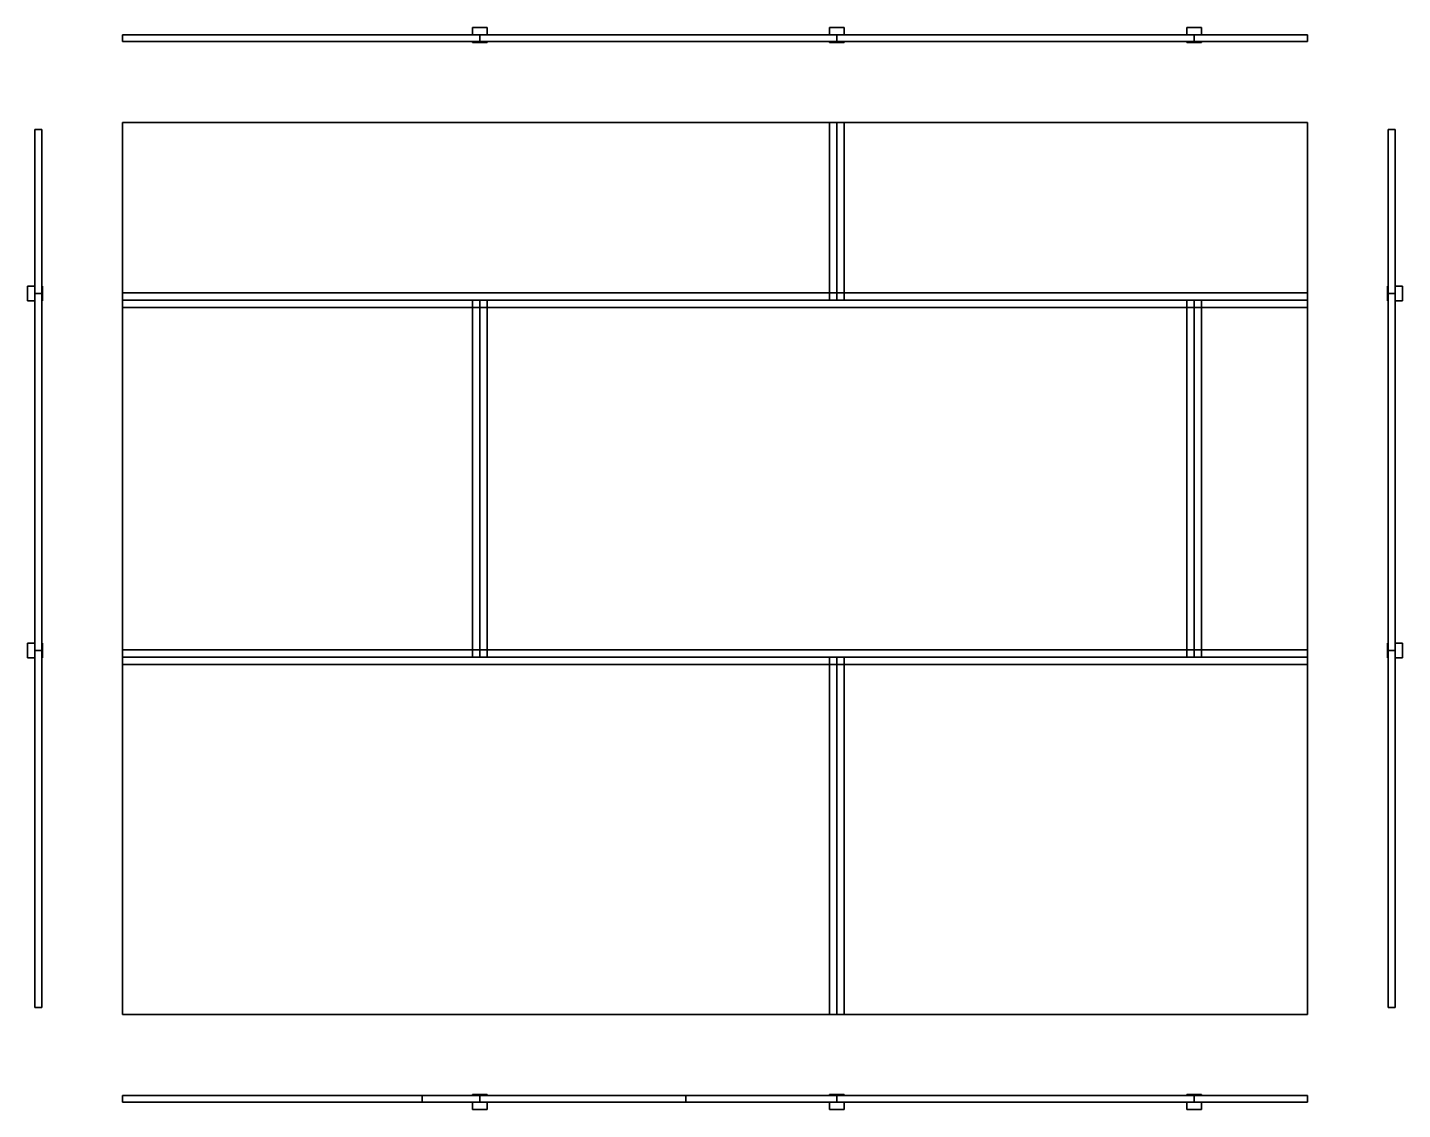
# Model space of a CAD drawing. Header units: millimetres. Extents: x -348 to 4348, y -348 to 3348.
import ezdxf

# ---------------------------------------------------------------- set-up
doc = ezdxf.new("R2010")
doc.units = ezdxf.units.MM
for name, color, linetype in [('FLAT', 8, 'Continuous'), ('HAT', 30, 'Continuous'), ('PANEL_CEILING', 4, 'Continuous'), ('PANEL_EAST', 2, 'Continuous'), ('PANEL_FLOOR', 3, 'Continuous'), ('PANEL_NORTH', 5, 'Continuous'), ('PANEL_SOUTH', 6, 'Continuous'), ('PANEL_WEST', 1, 'Continuous')]:
    doc.layers.add(name, color=color, linetype=linetype)

msp = doc.modelspace()

# ---------------------------------------------------------------- meshes
at = {"layer": 'FLAT'}
mesh = msp.add_polyface(dxfattribs=at)
corners = [(1171.6, 3297), (1171.6, 3300), (1221.6, 3300), (1221.6, 3297), (1171.6, 3297, 2400), (1221.6, 3297, 2400), (1221.6, 3300, 2400), (1171.6, 3300, 2400)]
mesh.append_faces([[corners[k] for k in face] for face in [(0, 1, 2, 3), (4, 5, 6, 7), (0, 3, 5, 4), (2, 1, 7, 6), (3, 2, 6, 5), (1, 0, 4, 7)]])
mesh = msp.add_polyface(dxfattribs=at)
corners = [(2391.6, 3297), (2391.6, 3300), (2441.6, 3300), (2441.6, 3297), (2391.6, 3297, 2400), (2441.6, 3297, 2400), (2441.6, 3300, 2400), (2391.6, 3300, 2400)]
mesh.append_faces([[corners[k] for k in face] for face in [(0, 1, 2, 3), (4, 5, 6, 7), (0, 3, 5, 4), (2, 1, 7, 6), (3, 2, 6, 5), (1, 0, 4, 7)]])
mesh = msp.add_polyface(dxfattribs=at)
corners = [(3611.6, 3297), (3611.6, 3300), (3661.6, 3300), (3661.6, 3297), (3611.6, 3297, 2400), (3661.6, 3297, 2400), (3661.6, 3300, 2400), (3611.6, 3300, 2400)]
mesh.append_faces([[corners[k] for k in face] for face in [(0, 1, 2, 3), (4, 5, 6, 7), (0, 3, 5, 4), (2, 1, 7, 6), (3, 2, 6, 5), (1, 0, 4, 7)]])
mesh = msp.add_polyface(dxfattribs=at)
corners = [(2391.6, 2416.6, -300), (2391.6, 3023.4, -300), (2441.6, 3023.4, -300), (2441.6, 2416.6, -300), (2391.6, 2416.6, -297), (2441.6, 2416.6, -297), (2441.6, 3023.4, -297), (2391.6, 3023.4, -297)]
mesh.append_faces([[corners[k] for k in face] for face in [(0, 1, 2, 3), (4, 5, 6, 7), (0, 3, 5, 4), (2, 1, 7, 6), (3, 2, 6, 5), (1, 0, 4, 7)]])
mesh = msp.add_polyface(dxfattribs=at)
corners = [(2391.6, 2416.6, 2697), (2391.6, 3023.4, 2697), (2441.6, 3023.4, 2697), (2441.6, 2416.6, 2697), (2391.6, 2416.6, 2700), (2441.6, 2416.6, 2700), (2441.6, 3023.4, 2700), (2391.6, 3023.4, 2700)]
mesh.append_faces([[corners[k] for k in face] for face in [(0, 1, 2, 3), (4, 5, 6, 7), (0, 3, 5, 4), (2, 1, 7, 6), (3, 2, 6, 5), (1, 0, 4, 7)]])
mesh = msp.add_polyface(dxfattribs=at)
corners = [(-300, 2415), (-300, 2465), (-297, 2465), (-297, 2415), (-300, 2415, 2400), (-297, 2415, 2400), (-297, 2465, 2400), (-300, 2465, 2400)]
mesh.append_faces([[corners[k] for k in face] for face in [(0, 1, 2, 3), (4, 5, 6, 7), (0, 3, 5, 4), (2, 1, 7, 6), (3, 2, 6, 5), (1, 0, 4, 7)]])
mesh = msp.add_polyface(dxfattribs=at)
corners = [(4297, 2415), (4297, 2465), (4300, 2465), (4300, 2415), (4297, 2415, 2400), (4300, 2415, 2400), (4300, 2465, 2400), (4297, 2465, 2400)]
mesh.append_faces([[corners[k] for k in face] for face in [(0, 1, 2, 3), (4, 5, 6, 7), (0, 3, 5, 4), (2, 1, 7, 6), (3, 2, 6, 5), (1, 0, 4, 7)]])
mesh = msp.add_polyface(dxfattribs=at)
corners = [(-23.4, 2391.6, -300), (-23.4, 2441.6, -300), (4023.4, 2441.6, -300), (4023.4, 2391.6, -300), (-23.4, 2391.6, -297), (4023.4, 2391.6, -297), (4023.4, 2441.6, -297), (-23.4, 2441.6, -297)]
mesh.append_faces([[corners[k] for k in face] for face in [(0, 1, 2, 3), (4, 5, 6, 7), (0, 3, 5, 4), (2, 1, 7, 6), (3, 2, 6, 5), (1, 0, 4, 7)]])
mesh = msp.add_polyface(dxfattribs=at)
corners = [(-23.4, 2391.6, 2697), (-23.4, 2441.6, 2697), (4023.4, 2441.6, 2697), (4023.4, 2391.6, 2697), (-23.4, 2391.6, 2700), (4023.4, 2391.6, 2700), (4023.4, 2441.6, 2700), (-23.4, 2441.6, 2700)]
mesh.append_faces([[corners[k] for k in face] for face in [(0, 1, 2, 3), (4, 5, 6, 7), (0, 3, 5, 4), (2, 1, 7, 6), (3, 2, 6, 5), (1, 0, 4, 7)]])
mesh = msp.add_polyface(dxfattribs=at)
corners = [(1171.6, 1196.6, -300), (1171.6, 2416.6, -300), (1221.6, 2416.6, -300), (1221.6, 1196.6, -300), (1171.6, 1196.6, -297), (1221.6, 1196.6, -297), (1221.6, 2416.6, -297), (1171.6, 2416.6, -297)]
mesh.append_faces([[corners[k] for k in face] for face in [(0, 1, 2, 3), (4, 5, 6, 7), (0, 3, 5, 4), (2, 1, 7, 6), (3, 2, 6, 5), (1, 0, 4, 7)]])
mesh = msp.add_polyface(dxfattribs=at)
corners = [(1171.6, 1196.6, 2697), (1171.6, 2416.6, 2697), (1221.6, 2416.6, 2697), (1221.6, 1196.6, 2697), (1171.6, 1196.6, 2700), (1221.6, 1196.6, 2700), (1221.6, 2416.6, 2700), (1171.6, 2416.6, 2700)]
mesh.append_faces([[corners[k] for k in face] for face in [(0, 1, 2, 3), (4, 5, 6, 7), (0, 3, 5, 4), (2, 1, 7, 6), (3, 2, 6, 5), (1, 0, 4, 7)]])
mesh = msp.add_polyface(dxfattribs=at)
corners = [(3611.6, 1196.6, -300), (3611.6, 2416.6, -300), (3661.6, 2416.6, -300), (3661.6, 1196.6, -300), (3611.6, 1196.6, -297), (3661.6, 1196.6, -297), (3661.6, 2416.6, -297), (3611.6, 2416.6, -297)]
mesh.append_faces([[corners[k] for k in face] for face in [(0, 1, 2, 3), (4, 5, 6, 7), (0, 3, 5, 4), (2, 1, 7, 6), (3, 2, 6, 5), (1, 0, 4, 7)]])
mesh = msp.add_polyface(dxfattribs=at)
corners = [(3611.6, 1196.6, 2697), (3611.6, 2416.6, 2697), (3661.6, 2416.6, 2697), (3661.6, 1196.6, 2697), (3611.6, 1196.6, 2700), (3661.6, 1196.6, 2700), (3661.6, 2416.6, 2700), (3611.6, 2416.6, 2700)]
mesh.append_faces([[corners[k] for k in face] for face in [(0, 1, 2, 3), (4, 5, 6, 7), (0, 3, 5, 4), (2, 1, 7, 6), (3, 2, 6, 5), (1, 0, 4, 7)]])
mesh = msp.add_polyface(dxfattribs=at)
corners = [(-300, 1195), (-300, 1245), (-297, 1245), (-297, 1195), (-300, 1195, 2400), (-297, 1195, 2400), (-297, 1245, 2400), (-300, 1245, 2400)]
mesh.append_faces([[corners[k] for k in face] for face in [(0, 1, 2, 3), (4, 5, 6, 7), (0, 3, 5, 4), (2, 1, 7, 6), (3, 2, 6, 5), (1, 0, 4, 7)]])
mesh = msp.add_polyface(dxfattribs=at)
corners = [(-23.4, 1171.6, -300), (-23.4, 1221.6, -300), (4023.4, 1221.6, -300), (4023.4, 1171.6, -300), (-23.4, 1171.6, -297), (4023.4, 1171.6, -297), (4023.4, 1221.6, -297), (-23.4, 1221.6, -297)]
mesh.append_faces([[corners[k] for k in face] for face in [(0, 1, 2, 3), (4, 5, 6, 7), (0, 3, 5, 4), (2, 1, 7, 6), (3, 2, 6, 5), (1, 0, 4, 7)]])
mesh = msp.add_polyface(dxfattribs=at)
corners = [(-23.4, 1171.6, 2697), (-23.4, 1221.6, 2697), (4023.4, 1221.6, 2697), (4023.4, 1171.6, 2697), (-23.4, 1171.6, 2700), (4023.4, 1171.6, 2700), (4023.4, 1221.6, 2700), (-23.4, 1221.6, 2700)]
mesh.append_faces([[corners[k] for k in face] for face in [(0, 1, 2, 3), (4, 5, 6, 7), (0, 3, 5, 4), (2, 1, 7, 6), (3, 2, 6, 5), (1, 0, 4, 7)]])
mesh = msp.add_polyface(dxfattribs=at)
corners = [(4297, 1195), (4297, 1245), (4300, 1245), (4300, 1195), (4297, 1195, 2400), (4300, 1195, 2400), (4300, 1245, 2400), (4297, 1245, 2400)]
mesh.append_faces([[corners[k] for k in face] for face in [(0, 1, 2, 3), (4, 5, 6, 7), (0, 3, 5, 4), (2, 1, 7, 6), (3, 2, 6, 5), (1, 0, 4, 7)]])
mesh = msp.add_polyface(dxfattribs=at)
corners = [(2391.6, -23.4, -300), (2391.6, 1196.6, -300), (2441.6, 1196.6, -300), (2441.6, -23.4, -300), (2391.6, -23.4, -297), (2441.6, -23.4, -297), (2441.6, 1196.6, -297), (2391.6, 1196.6, -297)]
mesh.append_faces([[corners[k] for k in face] for face in [(0, 1, 2, 3), (4, 5, 6, 7), (0, 3, 5, 4), (2, 1, 7, 6), (3, 2, 6, 5), (1, 0, 4, 7)]])
mesh = msp.add_polyface(dxfattribs=at)
corners = [(2391.6, -23.4, 2697), (2391.6, 1196.6, 2697), (2441.6, 1196.6, 2697), (2441.6, -23.4, 2697), (2391.6, -23.4, 2700), (2441.6, -23.4, 2700), (2441.6, 1196.6, 2700), (2391.6, 1196.6, 2700)]
mesh.append_faces([[corners[k] for k in face] for face in [(0, 1, 2, 3), (4, 5, 6, 7), (0, 3, 5, 4), (2, 1, 7, 6), (3, 2, 6, 5), (1, 0, 4, 7)]])
mesh = msp.add_polyface(dxfattribs=at)
corners = [(1171.6, -300, 2000), (1171.6, -297, 2000), (1221.6, -297, 2000), (1221.6, -300, 2000), (1171.6, -300, 2400), (1221.6, -300, 2400), (1221.6, -297, 2400), (1171.6, -297, 2400)]
mesh.append_faces([[corners[k] for k in face] for face in [(0, 1, 2, 3), (4, 5, 6, 7), (0, 3, 5, 4), (2, 1, 7, 6), (3, 2, 6, 5), (1, 0, 4, 7)]])
mesh = msp.add_polyface(dxfattribs=at)
corners = [(2391.6, -300), (2391.6, -297), (2441.6, -297), (2441.6, -300), (2391.6, -300, 2400), (2441.6, -300, 2400), (2441.6, -297, 2400), (2391.6, -297, 2400)]
mesh.append_faces([[corners[k] for k in face] for face in [(0, 1, 2, 3), (4, 5, 6, 7), (0, 3, 5, 4), (2, 1, 7, 6), (3, 2, 6, 5), (1, 0, 4, 7)]])
mesh = msp.add_polyface(dxfattribs=at)
corners = [(3611.6, -300), (3611.6, -297), (3661.6, -297), (3661.6, -300), (3611.6, -300, 2400), (3661.6, -300, 2400), (3661.6, -297, 2400), (3611.6, -297, 2400)]
mesh.append_faces([[corners[k] for k in face] for face in [(0, 1, 2, 3), (4, 5, 6, 7), (0, 3, 5, 4), (2, 1, 7, 6), (3, 2, 6, 5), (1, 0, 4, 7)]])
at = {"layer": 'HAT'}
mesh = msp.add_polyface(dxfattribs=at)
corners = [(1171.6, 3323.4), (1171.6, 3348.4), (1221.6, 3348.4), (1221.6, 3323.4), (1171.6, 3323.4, 2400), (1221.6, 3323.4, 2400), (1221.6, 3348.4, 2400), (1171.6, 3348.4, 2400)]
mesh.append_faces([[corners[k] for k in face] for face in [(0, 1, 2, 3), (4, 5, 6, 7), (0, 3, 5, 4), (2, 1, 7, 6), (3, 2, 6, 5), (1, 0, 4, 7)]])
mesh = msp.add_polyface(dxfattribs=at)
corners = [(2391.6, 3323.4), (2391.6, 3348.4), (2441.6, 3348.4), (2441.6, 3323.4), (2391.6, 3323.4, 2400), (2441.6, 3323.4, 2400), (2441.6, 3348.4, 2400), (2391.6, 3348.4, 2400)]
mesh.append_faces([[corners[k] for k in face] for face in [(0, 1, 2, 3), (4, 5, 6, 7), (0, 3, 5, 4), (2, 1, 7, 6), (3, 2, 6, 5), (1, 0, 4, 7)]])
mesh = msp.add_polyface(dxfattribs=at)
corners = [(3611.6, 3323.4), (3611.6, 3348.4), (3661.6, 3348.4), (3661.6, 3323.4), (3611.6, 3323.4, 2400), (3661.6, 3323.4, 2400), (3661.6, 3348.4, 2400), (3611.6, 3348.4, 2400)]
mesh.append_faces([[corners[k] for k in face] for face in [(0, 1, 2, 3), (4, 5, 6, 7), (0, 3, 5, 4), (2, 1, 7, 6), (3, 2, 6, 5), (1, 0, 4, 7)]])
mesh = msp.add_polyface(dxfattribs=at)
corners = [(2391.6, 2416.6, -348.4), (2391.6, 3023.4, -348.4), (2441.6, 3023.4, -348.4), (2441.6, 2416.6, -348.4), (2391.6, 2416.6, -323.4), (2441.6, 2416.6, -323.4), (2441.6, 3023.4, -323.4), (2391.6, 3023.4, -323.4)]
mesh.append_faces([[corners[k] for k in face] for face in [(0, 1, 2, 3), (4, 5, 6, 7), (0, 3, 5, 4), (2, 1, 7, 6), (3, 2, 6, 5), (1, 0, 4, 7)]])
mesh = msp.add_polyface(dxfattribs=at)
corners = [(2391.6, 2416.6, 2723.4), (2391.6, 3023.4, 2723.4), (2441.6, 3023.4, 2723.4), (2441.6, 2416.6, 2723.4), (2391.6, 2416.6, 2748.4), (2441.6, 2416.6, 2748.4), (2441.6, 3023.4, 2748.4), (2391.6, 3023.4, 2748.4)]
mesh.append_faces([[corners[k] for k in face] for face in [(0, 1, 2, 3), (4, 5, 6, 7), (0, 3, 5, 4), (2, 1, 7, 6), (3, 2, 6, 5), (1, 0, 4, 7)]])
mesh = msp.add_polyface(dxfattribs=at)
corners = [(-348.4, 2415), (-348.4, 2465), (-323.4, 2465), (-323.4, 2415), (-348.4, 2415, 2400), (-323.4, 2415, 2400), (-323.4, 2465, 2400), (-348.4, 2465, 2400)]
mesh.append_faces([[corners[k] for k in face] for face in [(0, 1, 2, 3), (4, 5, 6, 7), (0, 3, 5, 4), (2, 1, 7, 6), (3, 2, 6, 5), (1, 0, 4, 7)]])
mesh = msp.add_polyface(dxfattribs=at)
corners = [(4323.4, 2415), (4323.4, 2465), (4348.4, 2465), (4348.4, 2415), (4323.4, 2415, 2400), (4348.4, 2415, 2400), (4348.4, 2465, 2400), (4323.4, 2465, 2400)]
mesh.append_faces([[corners[k] for k in face] for face in [(0, 1, 2, 3), (4, 5, 6, 7), (0, 3, 5, 4), (2, 1, 7, 6), (3, 2, 6, 5), (1, 0, 4, 7)]])
mesh = msp.add_polyface(dxfattribs=at)
corners = [(-23.4, 2391.6, -348.4), (-23.4, 2441.6, -348.4), (4023.4, 2441.6, -348.4), (4023.4, 2391.6, -348.4), (-23.4, 2391.6, -323.4), (4023.4, 2391.6, -323.4), (4023.4, 2441.6, -323.4), (-23.4, 2441.6, -323.4)]
mesh.append_faces([[corners[k] for k in face] for face in [(0, 1, 2, 3), (4, 5, 6, 7), (0, 3, 5, 4), (2, 1, 7, 6), (3, 2, 6, 5), (1, 0, 4, 7)]])
mesh = msp.add_polyface(dxfattribs=at)
corners = [(-23.4, 2391.6, 2723.4), (-23.4, 2441.6, 2723.4), (4023.4, 2441.6, 2723.4), (4023.4, 2391.6, 2723.4), (-23.4, 2391.6, 2748.4), (4023.4, 2391.6, 2748.4), (4023.4, 2441.6, 2748.4), (-23.4, 2441.6, 2748.4)]
mesh.append_faces([[corners[k] for k in face] for face in [(0, 1, 2, 3), (4, 5, 6, 7), (0, 3, 5, 4), (2, 1, 7, 6), (3, 2, 6, 5), (1, 0, 4, 7)]])
mesh = msp.add_polyface(dxfattribs=at)
corners = [(1171.6, 1196.6, -348.4), (1171.6, 2416.6, -348.4), (1221.6, 2416.6, -348.4), (1221.6, 1196.6, -348.4), (1171.6, 1196.6, -323.4), (1221.6, 1196.6, -323.4), (1221.6, 2416.6, -323.4), (1171.6, 2416.6, -323.4)]
mesh.append_faces([[corners[k] for k in face] for face in [(0, 1, 2, 3), (4, 5, 6, 7), (0, 3, 5, 4), (2, 1, 7, 6), (3, 2, 6, 5), (1, 0, 4, 7)]])
mesh = msp.add_polyface(dxfattribs=at)
corners = [(1171.6, 1196.6, 2723.4), (1171.6, 2416.6, 2723.4), (1221.6, 2416.6, 2723.4), (1221.6, 1196.6, 2723.4), (1171.6, 1196.6, 2748.4), (1221.6, 1196.6, 2748.4), (1221.6, 2416.6, 2748.4), (1171.6, 2416.6, 2748.4)]
mesh.append_faces([[corners[k] for k in face] for face in [(0, 1, 2, 3), (4, 5, 6, 7), (0, 3, 5, 4), (2, 1, 7, 6), (3, 2, 6, 5), (1, 0, 4, 7)]])
mesh = msp.add_polyface(dxfattribs=at)
corners = [(3611.6, 1196.6, -348.4), (3611.6, 2416.6, -348.4), (3661.6, 2416.6, -348.4), (3661.6, 1196.6, -348.4), (3611.6, 1196.6, -323.4), (3661.6, 1196.6, -323.4), (3661.6, 2416.6, -323.4), (3611.6, 2416.6, -323.4)]
mesh.append_faces([[corners[k] for k in face] for face in [(0, 1, 2, 3), (4, 5, 6, 7), (0, 3, 5, 4), (2, 1, 7, 6), (3, 2, 6, 5), (1, 0, 4, 7)]])
mesh = msp.add_polyface(dxfattribs=at)
corners = [(3611.6, 1196.6, 2723.4), (3611.6, 2416.6, 2723.4), (3661.6, 2416.6, 2723.4), (3661.6, 1196.6, 2723.4), (3611.6, 1196.6, 2748.4), (3661.6, 1196.6, 2748.4), (3661.6, 2416.6, 2748.4), (3611.6, 2416.6, 2748.4)]
mesh.append_faces([[corners[k] for k in face] for face in [(0, 1, 2, 3), (4, 5, 6, 7), (0, 3, 5, 4), (2, 1, 7, 6), (3, 2, 6, 5), (1, 0, 4, 7)]])
mesh = msp.add_polyface(dxfattribs=at)
corners = [(-348.4, 1195), (-348.4, 1245), (-323.4, 1245), (-323.4, 1195), (-348.4, 1195, 2400), (-323.4, 1195, 2400), (-323.4, 1245, 2400), (-348.4, 1245, 2400)]
mesh.append_faces([[corners[k] for k in face] for face in [(0, 1, 2, 3), (4, 5, 6, 7), (0, 3, 5, 4), (2, 1, 7, 6), (3, 2, 6, 5), (1, 0, 4, 7)]])
mesh = msp.add_polyface(dxfattribs=at)
corners = [(-23.4, 1171.6, -348.4), (-23.4, 1221.6, -348.4), (4023.4, 1221.6, -348.4), (4023.4, 1171.6, -348.4), (-23.4, 1171.6, -323.4), (4023.4, 1171.6, -323.4), (4023.4, 1221.6, -323.4), (-23.4, 1221.6, -323.4)]
mesh.append_faces([[corners[k] for k in face] for face in [(0, 1, 2, 3), (4, 5, 6, 7), (0, 3, 5, 4), (2, 1, 7, 6), (3, 2, 6, 5), (1, 0, 4, 7)]])
mesh = msp.add_polyface(dxfattribs=at)
corners = [(-23.4, 1171.6, 2723.4), (-23.4, 1221.6, 2723.4), (4023.4, 1221.6, 2723.4), (4023.4, 1171.6, 2723.4), (-23.4, 1171.6, 2748.4), (4023.4, 1171.6, 2748.4), (4023.4, 1221.6, 2748.4), (-23.4, 1221.6, 2748.4)]
mesh.append_faces([[corners[k] for k in face] for face in [(0, 1, 2, 3), (4, 5, 6, 7), (0, 3, 5, 4), (2, 1, 7, 6), (3, 2, 6, 5), (1, 0, 4, 7)]])
mesh = msp.add_polyface(dxfattribs=at)
corners = [(4323.4, 1195), (4323.4, 1245), (4348.4, 1245), (4348.4, 1195), (4323.4, 1195, 2400), (4348.4, 1195, 2400), (4348.4, 1245, 2400), (4323.4, 1245, 2400)]
mesh.append_faces([[corners[k] for k in face] for face in [(0, 1, 2, 3), (4, 5, 6, 7), (0, 3, 5, 4), (2, 1, 7, 6), (3, 2, 6, 5), (1, 0, 4, 7)]])
mesh = msp.add_polyface(dxfattribs=at)
corners = [(2391.6, -23.4, -348.4), (2391.6, 1196.6, -348.4), (2441.6, 1196.6, -348.4), (2441.6, -23.4, -348.4), (2391.6, -23.4, -323.4), (2441.6, -23.4, -323.4), (2441.6, 1196.6, -323.4), (2391.6, 1196.6, -323.4)]
mesh.append_faces([[corners[k] for k in face] for face in [(0, 1, 2, 3), (4, 5, 6, 7), (0, 3, 5, 4), (2, 1, 7, 6), (3, 2, 6, 5), (1, 0, 4, 7)]])
mesh = msp.add_polyface(dxfattribs=at)
corners = [(2391.6, -23.4, 2723.4), (2391.6, 1196.6, 2723.4), (2441.6, 1196.6, 2723.4), (2441.6, -23.4, 2723.4), (2391.6, -23.4, 2748.4), (2441.6, -23.4, 2748.4), (2441.6, 1196.6, 2748.4), (2391.6, 1196.6, 2748.4)]
mesh.append_faces([[corners[k] for k in face] for face in [(0, 1, 2, 3), (4, 5, 6, 7), (0, 3, 5, 4), (2, 1, 7, 6), (3, 2, 6, 5), (1, 0, 4, 7)]])
mesh = msp.add_polyface(dxfattribs=at)
corners = [(1171.6, -348.4, 2000), (1171.6, -323.4, 2000), (1221.6, -323.4, 2000), (1221.6, -348.4, 2000), (1171.6, -348.4, 2400), (1221.6, -348.4, 2400), (1221.6, -323.4, 2400), (1171.6, -323.4, 2400)]
mesh.append_faces([[corners[k] for k in face] for face in [(0, 1, 2, 3), (4, 5, 6, 7), (0, 3, 5, 4), (2, 1, 7, 6), (3, 2, 6, 5), (1, 0, 4, 7)]])
mesh = msp.add_polyface(dxfattribs=at)
corners = [(2391.6, -348.4), (2391.6, -323.4), (2441.6, -323.4), (2441.6, -348.4), (2391.6, -348.4, 2400), (2441.6, -348.4, 2400), (2441.6, -323.4, 2400), (2391.6, -323.4, 2400)]
mesh.append_faces([[corners[k] for k in face] for face in [(0, 1, 2, 3), (4, 5, 6, 7), (0, 3, 5, 4), (2, 1, 7, 6), (3, 2, 6, 5), (1, 0, 4, 7)]])
mesh = msp.add_polyface(dxfattribs=at)
corners = [(3611.6, -348.4), (3611.6, -323.4), (3661.6, -323.4), (3661.6, -348.4), (3611.6, -348.4, 2400), (3661.6, -348.4, 2400), (3661.6, -323.4, 2400), (3611.6, -323.4, 2400)]
mesh.append_faces([[corners[k] for k in face] for face in [(0, 1, 2, 3), (4, 5, 6, 7), (0, 3, 5, 4), (2, 1, 7, 6), (3, 2, 6, 5), (1, 0, 4, 7)]])
at = {"layer": 'PANEL_CEILING'}
mesh = msp.add_polyface(dxfattribs=at)
corners = [(-23.4, 2416.6, 2700), (-23.4, 3023.4, 2700), (2416.6, 3023.4, 2700), (2416.6, 2416.6, 2700), (-23.4, 2416.6, 2723.4), (2416.6, 2416.6, 2723.4), (2416.6, 3023.4, 2723.4), (-23.4, 3023.4, 2723.4)]
mesh.append_faces([[corners[k] for k in face] for face in [(0, 1, 2, 3), (4, 5, 6, 7), (0, 3, 5, 4), (2, 1, 7, 6), (3, 2, 6, 5), (1, 0, 4, 7)]])
mesh = msp.add_polyface(dxfattribs=at)
corners = [(2416.6, 2416.6, 2700), (2416.6, 3023.4, 2700), (4023.4, 3023.4, 2700), (4023.4, 2416.6, 2700), (2416.6, 2416.6, 2723.4), (4023.4, 2416.6, 2723.4), (4023.4, 3023.4, 2723.4), (2416.6, 3023.4, 2723.4)]
mesh.append_faces([[corners[k] for k in face] for face in [(0, 1, 2, 3), (4, 5, 6, 7), (0, 3, 5, 4), (2, 1, 7, 6), (3, 2, 6, 5), (1, 0, 4, 7)]])
mesh = msp.add_polyface(dxfattribs=at)
corners = [(-23.4, 1196.6, 2700), (-23.4, 2416.6, 2700), (1196.6, 2416.6, 2700), (1196.6, 1196.6, 2700), (-23.4, 1196.6, 2723.4), (1196.6, 1196.6, 2723.4), (1196.6, 2416.6, 2723.4), (-23.4, 2416.6, 2723.4)]
mesh.append_faces([[corners[k] for k in face] for face in [(0, 1, 2, 3), (4, 5, 6, 7), (0, 3, 5, 4), (2, 1, 7, 6), (3, 2, 6, 5), (1, 0, 4, 7)]])
mesh = msp.add_polyface(dxfattribs=at)
corners = [(1196.6, 1196.6, 2700), (1196.6, 2416.6, 2700), (3636.6, 2416.6, 2700), (3636.6, 1196.6, 2700), (1196.6, 1196.6, 2723.4), (3636.6, 1196.6, 2723.4), (3636.6, 2416.6, 2723.4), (1196.6, 2416.6, 2723.4)]
mesh.append_faces([[corners[k] for k in face] for face in [(0, 1, 2, 3), (4, 5, 6, 7), (0, 3, 5, 4), (2, 1, 7, 6), (3, 2, 6, 5), (1, 0, 4, 7)]])
mesh = msp.add_polyface(dxfattribs=at)
corners = [(3636.6, 1196.6, 2700), (3636.6, 2416.6, 2700), (4023.4, 2416.6, 2700), (4023.4, 1196.6, 2700), (3636.6, 1196.6, 2723.4), (4023.4, 1196.6, 2723.4), (4023.4, 2416.6, 2723.4), (3636.6, 2416.6, 2723.4)]
mesh.append_faces([[corners[k] for k in face] for face in [(0, 1, 2, 3), (4, 5, 6, 7), (0, 3, 5, 4), (2, 1, 7, 6), (3, 2, 6, 5), (1, 0, 4, 7)]])
mesh = msp.add_polyface(dxfattribs=at)
corners = [(-23.4, -23.4, 2700), (-23.4, 1196.6, 2700), (2416.6, 1196.6, 2700), (2416.6, -23.4, 2700), (-23.4, -23.4, 2723.4), (2416.6, -23.4, 2723.4), (2416.6, 1196.6, 2723.4), (-23.4, 1196.6, 2723.4)]
mesh.append_faces([[corners[k] for k in face] for face in [(0, 1, 2, 3), (4, 5, 6, 7), (0, 3, 5, 4), (2, 1, 7, 6), (3, 2, 6, 5), (1, 0, 4, 7)]])
mesh = msp.add_polyface(dxfattribs=at)
corners = [(2416.6, -23.4, 2700), (2416.6, 1196.6, 2700), (4023.4, 1196.6, 2700), (4023.4, -23.4, 2700), (2416.6, -23.4, 2723.4), (4023.4, -23.4, 2723.4), (4023.4, 1196.6, 2723.4), (2416.6, 1196.6, 2723.4)]
mesh.append_faces([[corners[k] for k in face] for face in [(0, 1, 2, 3), (4, 5, 6, 7), (0, 3, 5, 4), (2, 1, 7, 6), (3, 2, 6, 5), (1, 0, 4, 7)]])
at = {"layer": 'PANEL_EAST'}
mesh = msp.add_polyface(dxfattribs=at)
corners = [(4300, 2440), (4300, 3000), (4323.4, 3000), (4323.4, 2440), (4300, 2440, 2400), (4323.4, 2440, 2400), (4323.4, 3000, 2400), (4300, 3000, 2400)]
mesh.append_faces([[corners[k] for k in face] for face in [(0, 1, 2, 3), (4, 5, 6, 7), (0, 3, 5, 4), (2, 1, 7, 6), (3, 2, 6, 5), (1, 0, 4, 7)]])
mesh = msp.add_polyface(dxfattribs=at)
corners = [(4300, 1220), (4300, 2440), (4323.4, 2440), (4323.4, 1220), (4300, 1220, 2400), (4323.4, 1220, 2400), (4323.4, 2440, 2400), (4300, 2440, 2400)]
mesh.append_faces([[corners[k] for k in face] for face in [(0, 1, 2, 3), (4, 5, 6, 7), (0, 3, 5, 4), (2, 1, 7, 6), (3, 2, 6, 5), (1, 0, 4, 7)]])
mesh = msp.add_polyface(dxfattribs=at)
corners = [(4300, 0), (4300, 1220), (4323.4, 1220), (4323.4, 0), (4300, 0, 2400), (4323.4, 0, 2400), (4323.4, 1220, 2400), (4300, 1220, 2400)]
mesh.append_faces([[corners[k] for k in face] for face in [(0, 1, 2, 3), (4, 5, 6, 7), (0, 3, 5, 4), (2, 1, 7, 6), (3, 2, 6, 5), (1, 0, 4, 7)]])
at = {"layer": 'PANEL_FLOOR'}
mesh = msp.add_polyface(dxfattribs=at)
corners = [(-23.4, 2416.6, -323.4), (-23.4, 3023.4, -323.4), (2416.6, 3023.4, -323.4), (2416.6, 2416.6, -323.4), (-23.4, 2416.6, -300), (2416.6, 2416.6, -300), (2416.6, 3023.4, -300), (-23.4, 3023.4, -300)]
mesh.append_faces([[corners[k] for k in face] for face in [(0, 1, 2, 3), (4, 5, 6, 7), (0, 3, 5, 4), (2, 1, 7, 6), (3, 2, 6, 5), (1, 0, 4, 7)]])
mesh = msp.add_polyface(dxfattribs=at)
corners = [(2416.6, 2416.6, -323.4), (2416.6, 3023.4, -323.4), (4023.4, 3023.4, -323.4), (4023.4, 2416.6, -323.4), (2416.6, 2416.6, -300), (4023.4, 2416.6, -300), (4023.4, 3023.4, -300), (2416.6, 3023.4, -300)]
mesh.append_faces([[corners[k] for k in face] for face in [(0, 1, 2, 3), (4, 5, 6, 7), (0, 3, 5, 4), (2, 1, 7, 6), (3, 2, 6, 5), (1, 0, 4, 7)]])
mesh = msp.add_polyface(dxfattribs=at)
corners = [(-23.4, 1196.6, -323.4), (-23.4, 2416.6, -323.4), (1196.6, 2416.6, -323.4), (1196.6, 1196.6, -323.4), (-23.4, 1196.6, -300), (1196.6, 1196.6, -300), (1196.6, 2416.6, -300), (-23.4, 2416.6, -300)]
mesh.append_faces([[corners[k] for k in face] for face in [(0, 1, 2, 3), (4, 5, 6, 7), (0, 3, 5, 4), (2, 1, 7, 6), (3, 2, 6, 5), (1, 0, 4, 7)]])
mesh = msp.add_polyface(dxfattribs=at)
corners = [(1196.6, 1196.6, -323.4), (1196.6, 2416.6, -323.4), (3636.6, 2416.6, -323.4), (3636.6, 1196.6, -323.4), (1196.6, 1196.6, -300), (3636.6, 1196.6, -300), (3636.6, 2416.6, -300), (1196.6, 2416.6, -300)]
mesh.append_faces([[corners[k] for k in face] for face in [(0, 1, 2, 3), (4, 5, 6, 7), (0, 3, 5, 4), (2, 1, 7, 6), (3, 2, 6, 5), (1, 0, 4, 7)]])
mesh = msp.add_polyface(dxfattribs=at)
corners = [(3636.6, 1196.6, -323.4), (3636.6, 2416.6, -323.4), (4023.4, 2416.6, -323.4), (4023.4, 1196.6, -323.4), (3636.6, 1196.6, -300), (4023.4, 1196.6, -300), (4023.4, 2416.6, -300), (3636.6, 2416.6, -300)]
mesh.append_faces([[corners[k] for k in face] for face in [(0, 1, 2, 3), (4, 5, 6, 7), (0, 3, 5, 4), (2, 1, 7, 6), (3, 2, 6, 5), (1, 0, 4, 7)]])
mesh = msp.add_polyface(dxfattribs=at)
corners = [(-23.4, -23.4, -323.4), (-23.4, 1196.6, -323.4), (2416.6, 1196.6, -323.4), (2416.6, -23.4, -323.4), (-23.4, -23.4, -300), (2416.6, -23.4, -300), (2416.6, 1196.6, -300), (-23.4, 1196.6, -300)]
mesh.append_faces([[corners[k] for k in face] for face in [(0, 1, 2, 3), (4, 5, 6, 7), (0, 3, 5, 4), (2, 1, 7, 6), (3, 2, 6, 5), (1, 0, 4, 7)]])
mesh = msp.add_polyface(dxfattribs=at)
corners = [(2416.6, -23.4, -323.4), (2416.6, 1196.6, -323.4), (4023.4, 1196.6, -323.4), (4023.4, -23.4, -323.4), (2416.6, -23.4, -300), (4023.4, -23.4, -300), (4023.4, 1196.6, -300), (2416.6, 1196.6, -300)]
mesh.append_faces([[corners[k] for k in face] for face in [(0, 1, 2, 3), (4, 5, 6, 7), (0, 3, 5, 4), (2, 1, 7, 6), (3, 2, 6, 5), (1, 0, 4, 7)]])
at = {"layer": 'PANEL_NORTH'}
mesh = msp.add_polyface(dxfattribs=at)
corners = [(-23.4, 3300), (-23.4, 3323.4), (1196.6, 3323.4), (1196.6, 3300), (-23.4, 3300, 2400), (1196.6, 3300, 2400), (1196.6, 3323.4, 2400), (-23.4, 3323.4, 2400)]
mesh.append_faces([[corners[k] for k in face] for face in [(0, 1, 2, 3), (4, 5, 6, 7), (0, 3, 5, 4), (2, 1, 7, 6), (3, 2, 6, 5), (1, 0, 4, 7)]])
mesh = msp.add_polyface(dxfattribs=at)
corners = [(1196.6, 3300), (1196.6, 3323.4), (2416.6, 3323.4), (2416.6, 3300), (1196.6, 3300, 2400), (2416.6, 3300, 2400), (2416.6, 3323.4, 2400), (1196.6, 3323.4, 2400)]
mesh.append_faces([[corners[k] for k in face] for face in [(0, 1, 2, 3), (4, 5, 6, 7), (0, 3, 5, 4), (2, 1, 7, 6), (3, 2, 6, 5), (1, 0, 4, 7)]])
mesh = msp.add_polyface(dxfattribs=at)
corners = [(2416.6, 3300), (2416.6, 3323.4), (3636.6, 3323.4), (3636.6, 3300), (2416.6, 3300, 2400), (3636.6, 3300, 2400), (3636.6, 3323.4, 2400), (2416.6, 3323.4, 2400)]
mesh.append_faces([[corners[k] for k in face] for face in [(0, 1, 2, 3), (4, 5, 6, 7), (0, 3, 5, 4), (2, 1, 7, 6), (3, 2, 6, 5), (1, 0, 4, 7)]])
mesh = msp.add_polyface(dxfattribs=at)
corners = [(3636.6, 3300), (3636.6, 3323.4), (4023.4, 3323.4), (4023.4, 3300), (3636.6, 3300, 2400), (4023.4, 3300, 2400), (4023.4, 3323.4, 2400), (3636.6, 3323.4, 2400)]
mesh.append_faces([[corners[k] for k in face] for face in [(0, 1, 2, 3), (4, 5, 6, 7), (0, 3, 5, 4), (2, 1, 7, 6), (3, 2, 6, 5), (1, 0, 4, 7)]])
at = {"layer": 'PANEL_SOUTH'}
mesh = msp.add_polyface(dxfattribs=at)
corners = [(-23.4, -323.4, 2000), (-23.4, -300, 2000), (1196.6, -300, 2000), (1196.6, -323.4, 2000), (-23.4, -323.4, 2400), (1196.6, -323.4, 2400), (1196.6, -300, 2400), (-23.4, -300, 2400)]
mesh.append_faces([[corners[k] for k in face] for face in [(0, 1, 2, 3), (4, 5, 6, 7), (0, 3, 5, 4), (2, 1, 7, 6), (3, 2, 6, 5), (1, 0, 4, 7)]])
mesh = msp.add_polyface(dxfattribs=at)
corners = [(-23.4, -323.4), (-23.4, -300), (1000, -300), (1000, -323.4), (-23.4, -323.4, 2000), (1000, -323.4, 2000), (1000, -300, 2000), (-23.4, -300, 2000)]
mesh.append_faces([[corners[k] for k in face] for face in [(0, 1, 2, 3), (4, 5, 6, 7), (0, 3, 5, 4), (2, 1, 7, 6), (3, 2, 6, 5), (1, 0, 4, 7)]])
mesh = msp.add_polyface(dxfattribs=at)
corners = [(1196.6, -323.4, 2000), (1196.6, -300, 2000), (2416.6, -300, 2000), (2416.6, -323.4, 2000), (1196.6, -323.4, 2400), (2416.6, -323.4, 2400), (2416.6, -300, 2400), (1196.6, -300, 2400)]
mesh.append_faces([[corners[k] for k in face] for face in [(0, 1, 2, 3), (4, 5, 6, 7), (0, 3, 5, 4), (2, 1, 7, 6), (3, 2, 6, 5), (1, 0, 4, 7)]])
mesh = msp.add_polyface(dxfattribs=at)
corners = [(1900, -323.4), (1900, -300), (2416.6, -300), (2416.6, -323.4), (1900, -323.4, 2000), (2416.6, -323.4, 2000), (2416.6, -300, 2000), (1900, -300, 2000)]
mesh.append_faces([[corners[k] for k in face] for face in [(0, 1, 2, 3), (4, 5, 6, 7), (0, 3, 5, 4), (2, 1, 7, 6), (3, 2, 6, 5), (1, 0, 4, 7)]])
mesh = msp.add_polyface(dxfattribs=at)
corners = [(2416.6, -323.4), (2416.6, -300), (3636.6, -300), (3636.6, -323.4), (2416.6, -323.4, 2400), (3636.6, -323.4, 2400), (3636.6, -300, 2400), (2416.6, -300, 2400)]
mesh.append_faces([[corners[k] for k in face] for face in [(0, 1, 2, 3), (4, 5, 6, 7), (0, 3, 5, 4), (2, 1, 7, 6), (3, 2, 6, 5), (1, 0, 4, 7)]])
mesh = msp.add_polyface(dxfattribs=at)
corners = [(3636.6, -323.4), (3636.6, -300), (4023.4, -300), (4023.4, -323.4), (3636.6, -323.4, 2400), (4023.4, -323.4, 2400), (4023.4, -300, 2400), (3636.6, -300, 2400)]
mesh.append_faces([[corners[k] for k in face] for face in [(0, 1, 2, 3), (4, 5, 6, 7), (0, 3, 5, 4), (2, 1, 7, 6), (3, 2, 6, 5), (1, 0, 4, 7)]])
at = {"layer": 'PANEL_WEST'}
mesh = msp.add_polyface(dxfattribs=at)
corners = [(-323.4, 2440), (-323.4, 3000), (-300, 3000), (-300, 2440), (-323.4, 2440, 2400), (-300, 2440, 2400), (-300, 3000, 2400), (-323.4, 3000, 2400)]
mesh.append_faces([[corners[k] for k in face] for face in [(0, 1, 2, 3), (4, 5, 6, 7), (0, 3, 5, 4), (2, 1, 7, 6), (3, 2, 6, 5), (1, 0, 4, 7)]])
mesh = msp.add_polyface(dxfattribs=at)
corners = [(-323.4, 1220), (-323.4, 2440), (-300, 2440), (-300, 1220), (-323.4, 1220, 2400), (-300, 1220, 2400), (-300, 2440, 2400), (-323.4, 2440, 2400)]
mesh.append_faces([[corners[k] for k in face] for face in [(0, 1, 2, 3), (4, 5, 6, 7), (0, 3, 5, 4), (2, 1, 7, 6), (3, 2, 6, 5), (1, 0, 4, 7)]])
mesh = msp.add_polyface(dxfattribs=at)
corners = [(-323.4, 0), (-323.4, 1220), (-300, 1220), (-300, 0), (-323.4, 0, 2400), (-300, 0, 2400), (-300, 1220, 2400), (-323.4, 1220, 2400)]
mesh.append_faces([[corners[k] for k in face] for face in [(0, 1, 2, 3), (4, 5, 6, 7), (0, 3, 5, 4), (2, 1, 7, 6), (3, 2, 6, 5), (1, 0, 4, 7)]])

doc.saveas('drawing.dxf')
